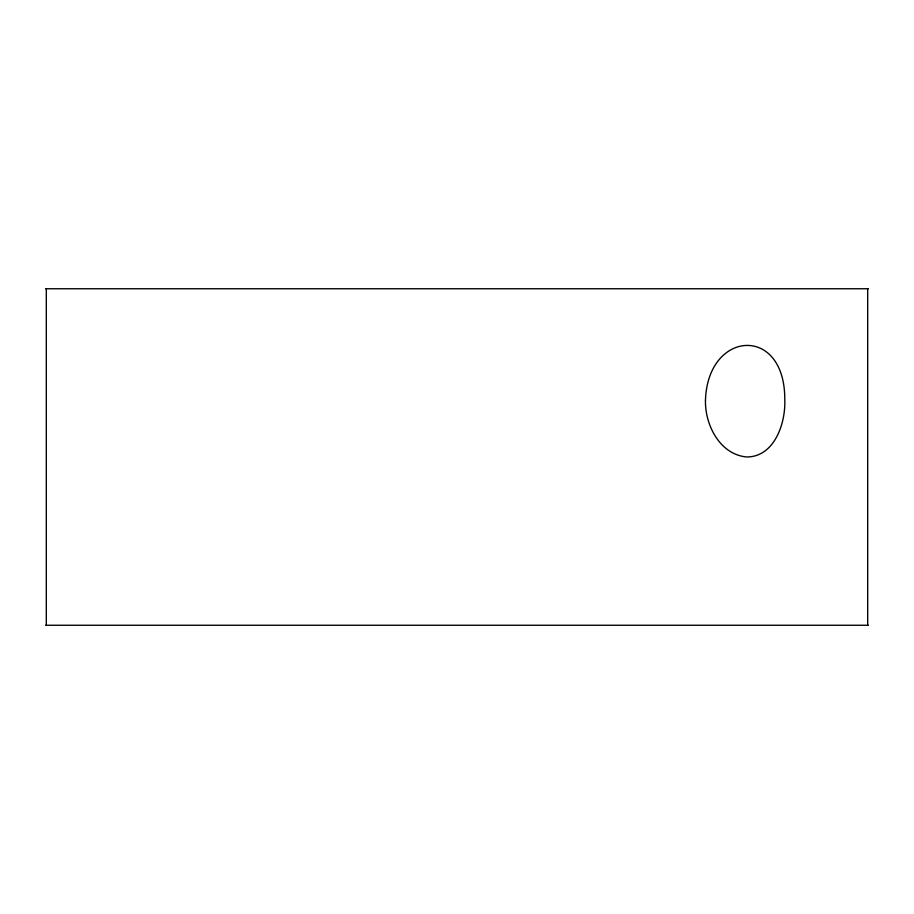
<?xml version="1.0" encoding="UTF-8"?>
<svg xmlns="http://www.w3.org/2000/svg" width="914" height="914" viewBox="0 0 914 914"><rect width="100%" height="100%" fill="white"/><g stroke="black" fill="none" stroke-linecap="round" stroke-linejoin="round"><path stroke-width="1.37" d="M45.7 288.744L868.3 288.744M45.7 625.256L868.3 625.256M867.694 288.744L867.694 625.256M46.306 288.744L46.306 625.256M705.459 400.675C705.037 425.159 719.946 454.452 746.612 456.977C774.466 457.034 785.754 423.159 784.772 399.875C785.355 324.413 707.379 329.943 705.459 400.675"/></g></svg>
